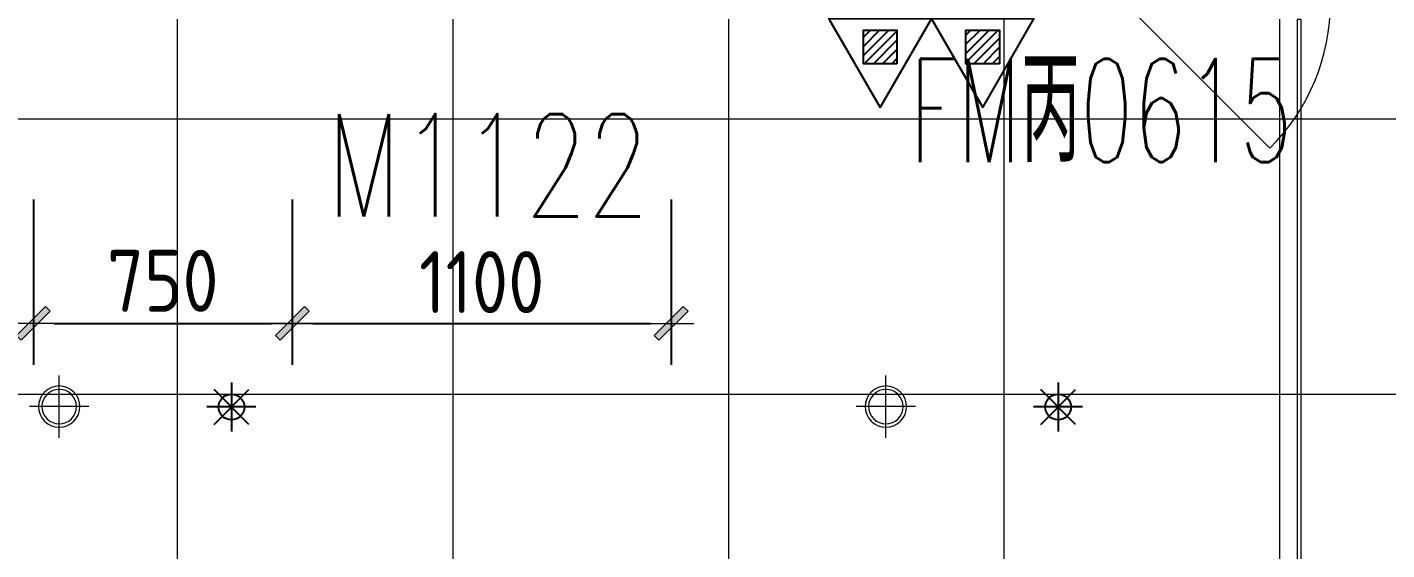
# Model space of a CAD drawing. Header units: millimetres. Extents: x 33621 to 401573, y -91663 to 133135.
# Drawn here: x 243564 to 247511, y -50852 to -49333 of the extents above; entities that cross this region are included whole.
import ezdxf

# ---------------------------------------------------------------- set-up
doc = ezdxf.new("R2010")
doc.units = ezdxf.units.MM
doc.header["$LTSCALE"] = 10
doc.linetypes.add('DOTE', pattern=[2.42, 2, -0.2, 0.02, -0.2])
doc.layers.get('0').update_dxf_attribs({"color": 253})
doc.layers.get('Defpoints').update_dxf_attribs({"color": 250})
for name, color, linetype, lineweight in [('DOOR【门】', 253, 'Continuous', 0), ('FC-FLOOR【地材分格】', 253, 'Continuous', 0), ('RC-LIGHT【天花灯具】', 253, 'Continuous', 0), ('RC-STR【天花细线】', 253, 'Continuous', 0), ('新建墙体', 253, 'Continuous', 0)]:
    doc.layers.add(name, color=color, linetype=linetype, lineweight=lineweight)
for name, color, linetype in [('EQUIP_喷头', 253, 'Continuous'), ('EQUIP_灭火器', 253, 'Continuous'), ('WINDOW_TEXT', 253, 'Continuous')]:
    doc.layers.add(name, color=color, linetype=linetype)
doc.styles.add('_TCH_WINDOW', font='SIMPLEX', dxfattribs={"bigfont": 'GBCBIG'})
doc.styles.add('CCD_DIM', font='ARCHS.SHX')
doc.styles.add('SUN', font='romans.shx', dxfattribs={"width": 0.8, "bigfont": 'hzdx.shx'})
doc.dimstyles.new('ZL_1：60', dxfattribs={"dimscale": 60, "dimtxt": 3, "dimasz": 1, "dimexe": 2, "dimexo": 2, "dimgap": 0.5, "dimtad": 1, "dimdec": 0, "dimrnd": 5, "dimdsep": 46, "dimtxsty": 'CCD_DIM', "dimblk": 'WS-cj', "dimblk1": 'WS-cj', "dimblk2": 'WS-cj', "dimcen": 0, "dimclrd": 44, "dimclre": 44, "dimclrt": 2, "dimadec": 0, "dimazin": 0, "dimtfac": 1, "dimtdec": 0, "dimtix": 1, "dimtofl": 0, "dimtmove": 2, "dimatfit": 3, "dimldrblk": 'hl_arrow2', "dimfxl": 6, "dimfxlon": 1, "dimarcsym": 0})

# ---------------------------------------------------------------- blocks, each defined once
blk = doc.blocks.new('圆形筒灯')
at = {"color": 251, "linetype": 'DOTE', "ltscale": 43.504693}
blk.add_line((0, 90.6), (0, -90.6), dxfattribs=at)
at = {"color": 251, "linetype": 'DOTE', "ltscale": 41.297046}
blk.add_line((86, 0), (-86, 0), dxfattribs=at)
blk.add_ellipse((0, 0), major_axis=(-42.4, 42.4), ratio=1, start_param=2.355868237233172, end_param=8.639053544412757)
at = {"color": 251}
blk.add_ellipse((0, 0), major_axis=(35.4, 35.4), ratio=1, start_param=5.49871431692557, end_param=11.78189962410516, dxfattribs=at)
blk = doc.blocks.new('$DorLib2D$00000001')
for p, q in [((0.45, 0.975), (0.5, 0.975)), ((0.45, 0), (0.45, 0.975)), ((0.5, 0), (0.5, 0.975)), ((0.5, 0), (0.45, 0))]:
    blk.add_line(p, q)
at = {"lineweight": 13}
blk.add_arc((0.475, 0), 0.975, 91.4693, 180, dxfattribs=at)
blk = doc.blocks.new('WS-cj')
blk.add_hatch(color=2).paths.add_polyline_path([(0.588, 0.818), (-0.818, -0.588), (-0.588, -0.818), (0.818, 0.588)])
at = {"color": 2, "linetype": 'ByBlock', "lineweight": 0}
for p, q in [((-1.1, 0), (0, 0)), ((0, 0), (1.1, 0))]:
    blk.add_line(p, q, dxfattribs=at)
at = {"color": 2}
blk.add_lwpolyline([(0.588, 0.818), (-0.818, -0.588), (-0.588, -0.818), (0.818, 0.588)], close=True, dxfattribs=at)
blk = doc.blocks.new('*D382')
at = {"layer": 'Defpoints', "color": 0, "transparency": 16777216}
for p in [(243581.7, -49713.9), (244333.3, -49713.9), (244333.3, -50193.9)]:
    blk.add_point(p, dxfattribs=at)
at = {"layer": '新建墙体', "color": 44, "lineweight": -2, "transparency": 16777216}
for p, q in [((243581.7, -49833.9), (243581.7, -50313.9)), ((244333.3, -49833.9), (244333.3, -50313.9)), ((243641.7, -50193.9), (244273.3, -50193.9))]:
    blk.add_line(p, q, dxfattribs=at)
at = {"layer": '新建墙体', "color": 44, "lineweight": -2, "transparency": 16777216, "xscale": 60, "yscale": 60, "zscale": 60, "rotation": 180}
blk.add_blockref('WS-cj', (243581.7, -50193.9), dxfattribs=at)
at = {"layer": '新建墙体', "color": 44, "lineweight": -2, "transparency": 16777216, "xscale": 60, "yscale": 60, "zscale": 60}
blk.add_blockref('WS-cj', (244333.3, -50193.9), dxfattribs=at)
at = {"layer": '新建墙体', "color": 2, "transparency": 16777216, "insert": (243957.5, -50070.1), "char_height": 180, "attachment_point": 5, "style": 'CCD_DIM'}
blk.add_mtext('750', dxfattribs=at)
blk = doc.blocks.new('hl_arrow2')
at = {"color": 2}
blk.add_line((-0.221, 0), (-1, 0), dxfattribs=at)
blk.add_lwpolyline([(-0.221, 0), (-0.861, -0.689), (-0.654, -0.862), (0, 0), (-0.654, 0.862), (-0.861, 0.689)], close=True, dxfattribs=at)
blk = doc.blocks.new('*D383')
at = {"layer": 'Defpoints', "color": 0, "transparency": 16777216}
for p in [(244333.3, -49713.9), (245433.3, -49713.9), (245433.3, -50193.9)]:
    blk.add_point(p, dxfattribs=at)
at = {"layer": '新建墙体', "color": 44, "lineweight": -2, "transparency": 16777216}
for p, q in [((244333.3, -49833.9), (244333.3, -50313.9)), ((245433.3, -49833.9), (245433.3, -50313.9)), ((244393.3, -50193.9), (245373.3, -50193.9))]:
    blk.add_line(p, q, dxfattribs=at)
at = {"layer": '新建墙体', "color": 44, "lineweight": -2, "transparency": 16777216, "xscale": 60, "yscale": 60, "zscale": 60, "rotation": 180}
blk.add_blockref('WS-cj', (244333.3, -50193.9), dxfattribs=at)
at = {"layer": '新建墙体', "color": 44, "lineweight": -2, "transparency": 16777216, "xscale": 60, "yscale": 60, "zscale": 60}
blk.add_blockref('WS-cj', (245433.3, -50193.9), dxfattribs=at)
at = {"layer": '新建墙体', "color": 2, "transparency": 16777216, "insert": (244883.3, -50073.9), "char_height": 180, "attachment_point": 5, "style": 'CCD_DIM'}
blk.add_mtext('1100', dxfattribs=at)
blk = doc.blocks.new('$TwtSys$00000125')
at = {"color": 9}
for p, q in [((0.403, -0.403), (-0.403, 0.403)), ((-0.403, -0.403), (0.403, 0.403)), ((0, 0.57), (0, -0.57)), ((0.57, 0), (-0.57, 0))]:
    blk.add_line(p, q, dxfattribs=at)
at = {"color": 8}
blk.add_circle((0, 0), 0.3, dxfattribs=at)
blk = doc.blocks.new('$DorLib2D$00000114')
at = {"color": 0}
blk.add_line((0.5, 0), (-0.2071, 0.7071), dxfattribs=at)
blk.add_arc((0.5, 0), 1, 135, 180, dxfattribs=at)
blk = doc.blocks.new('$TwtSys$00000546')
h = blk.add_hatch()
h.set_pattern_fill('ANSI31', color=256, scale=200, style=0)
h.set_pattern_definition([(45, (-38543.802, -6670.83), (-17.67767, 17.67767), [])])
h.paths.add_polyline_path([(-64.9, 173.7), (64.9, 173.7), (64.9, 43.9), (-64.9, 43.9)])
for points in [[(0, 343.6), (-198.4, 0), (198.4, 0)], [(-64.9, 173.7), (64.9, 173.7), (64.9, 43.9), (-64.9, 43.9)]]:
    blk.add_lwpolyline(points, close=True)

msp = doc.modelspace()

# ---------------------------------------------------------------- hatches: boundary and pattern name
at = {"layer": 'FC-FLOOR【地材分格】'}
h = msp.add_hatch(dxfattribs=at)
h.set_pattern_fill('_USER', color=256, scale=800, double=1, pattern_type=0)
h.set_pattern_definition([(0, (0, 0), (0, 800), []), (90, (0, 0), (-800, 5e-14), [])])
h.paths.add_polyline_path([(261356.7, -49309.4), (261356.7, -51560.6), (254756.7, -51560.6), (254756.7, -51110.6), (254156.7, -51110.6), (254156.7, -51560.6), (247556.7, -51560.6), (247556.7, -51110.6), (246956.7, -51110.6), (246956.7, -51560.6), (240356.7, -51560.6), (240356.7, -51110.6), (239756.7, -51110.6), (239756.7, -51560.6), (233156.7, -51560.6), (233156.7, -51110.6), (232931.7, -51110.6), (232931.7, -49310.6), (240356.7, -49310.6), (240356.7, -43010.6), (243581.7, -43010.5), (243581.7, -49310.6)])

# ---------------------------------------------------------------- linework, layer by layer
at = {"layer": 'RC-STR【天花细线】'}
msp.add_lwpolyline([(247251.7, -49310.6), (247261.7, -49310.6), (247261.7, -51110.6), (247251.7, -51110.6)], close=True, dxfattribs=at)

# ---------------------------------------------------------------- block references
at = {"layer": 'DOOR【门】'}
ref = msp.add_blockref('$DorLib2D$00000001', (244883.3, -49235.6), dxfattribs=dict(at, xscale=-1100, yscale=1100, zscale=-1100))
ref.add_attrib('A', 'M1122', (244433.3, -49883.3), dxfattribs={"layer": 'WINDOW_TEXT', "height": 297.5, "style": '_TCH_WINDOW', "width": 0.705882})
at = {"layer": 'DOOR【门】', "xscale": 600, "yscale": 600, "zscale": -600, "rotation": 180}
msp.add_blockref('$DorLib2D$00000114', (247047.4, -49260.6), dxfattribs=at)
at = {"layer": 'EQUIP_喷头', "xscale": 125, "yscale": 125, "zscale": 125}
for p in [(244156.7, -50436.7), (246556.7, -50436.7)]:
    msp.add_blockref('$TwtSys$00000125', p, dxfattribs=at)
at = {"layer": 'EQUIP_灭火器', "xscale": 0.75, "yscale": 0.75, "zscale": 0.75, "rotation": 180}
for p in [(246040.3, -49309.4), (246337.9, -49309.4)]:
    msp.add_blockref('$TwtSys$00000546', p, dxfattribs=at)
at = {"layer": 'RC-LIGHT【天花灯具】', "xscale": -1, "rotation": 180}
for p in [(243656.7, -50435.6), (246056.7, -50435.6)]:
    msp.add_blockref('圆形筒灯', p, dxfattribs=at)

# ---------------------------------------------------------------- texts
at = {"layer": 'DOOR【门】', "ltscale": 100, "style": 'SUN', "width": 0.6}
msp.add_text('FM丙0615', height=300, dxfattribs=at).set_placement((246125.4, -49725.5, 0))

# ---------------------------------------------------------------- dimensions: what is measured, and where the dimension line sits
at = {"layer": '新建墙体'}
for base, p1, p2, picture, middle in [((244333.3, -50193.9), (243581.7, -49713.9), (244333.3, -49713.9), '*D382', (243957.5, -50070.1)), ((245433.3, -50193.9), (244333.3, -49713.9), (245433.3, -49713.9), '*D383', (244883.3, -50073.9))]:
    dim = msp.add_linear_dim(base=base, p1=p1, p2=p2, dimstyle='ZL_1：60', dxfattribs=at)
    dim.commit()
    dim.dimension.update_dxf_attribs({"geometry": picture, "text_midpoint": middle})

doc.saveas('drawing.dxf')
